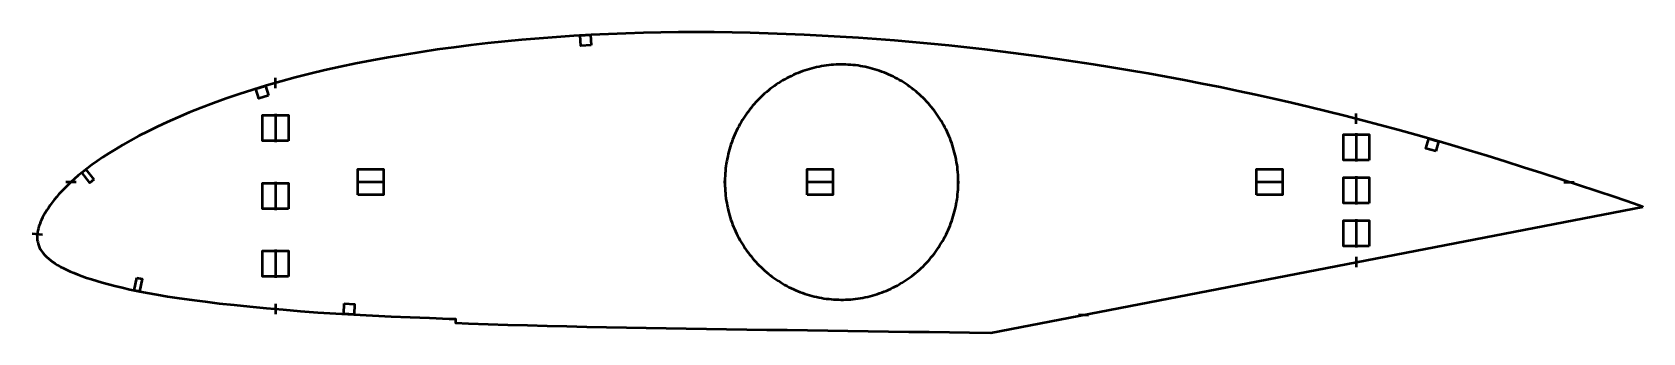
# Model space of a CAD drawing. Header units: metres. Extents: x -3 to 623, y 41 to 158.
import ezdxf

# ---------------------------------------------------------------- set-up
doc = ezdxf.new("R2010")
doc.units = ezdxf.units.M
doc.layers.add('Layer', color=1, linetype='Continuous', lineweight=50)

msp = doc.modelspace()

# ---------------------------------------------------------------- linework, layer by layer
at = {"layer": 'Layer'}
for p, q in [((311.57, 145.7), (311.57, 146.2)), ((91.57, 136.53), (91.57, 140.53)), ((91.57, 126.47), (91.57, 115.47)), ((511.57, 122.63), (511.57, 126.63)), ((511.57, 118.99), (511.57, 107.99)), ((511.57, 102.27), (511.57, 91.27)), ((14.09, 100), (10.09, 100)), ((91.57, 100.12), (91.57, 89.12)), ((134.03, 100), (123.03, 100)), ((266.21, 100), (265.71, 100)), ((308.7, 100), (297.7, 100)), ((356.93, 100), (357.43, 100)), ((483.37, 100), (472.37, 100)), ((592.31, 100), (596.31, 100)), ((511.57, 85.55), (511.57, 74.55)), ((1.02, 79.55), (-2.97, 79.85)), ((91.57, 73.77), (91.57, 62.77)), ((511.57, 70.9), (511.57, 66.9)), ((91.57, 52.71), (91.57, 48.71)), ((311.57, 54.3), (311.57, 53.8)), ((403.6, 48.57), (407.59, 48.26))]:
    msp.add_line(p, q, dxfattribs=at)
for points in [[(622.94, 90.43), (622.94, 90.43), (619.34, 91.66), (612.19, 94.08), (605.05, 96.47), (597.92, 98.82), (590.78, 101.15), (583.65, 103.46), (576.54, 105.73), (569.47, 107.97), (562.45, 110.16), (555.48, 112.29), (548.54, 114.37), (541.62, 116.39), (534.71, 118.37), (527.81, 120.29), (520.92, 122.17), (514.04, 123.99), (507.16, 125.77), (500.28, 127.49), (493.38, 129.16), (486.47, 130.79), (479.55, 132.37), (472.61, 133.9), (465.66, 135.39), (458.71, 136.83), (451.74, 138.23), (444.74, 139.57), (437.73, 140.88), (430.7, 142.14), (423.65, 143.37), (416.6, 144.55), (409.54, 145.68), (402.49, 146.77), (395.44, 147.82), (388.39, 148.81), (381.35, 149.76), (374.32, 150.66), (367.28, 151.51), (360.25, 152.31), (353.23, 153.06), (346.2, 153.76), (339.18, 154.41), (332.16, 155), (325.13, 155.55), (318.1, 156.04), (311.07, 156.49), (304.04, 156.89), (297.02, 157.23), (290, 157.53), (283, 157.77), (276, 157.97), (269.02, 158.11), (262.05, 158.2), (255.11, 158.23), (248.22, 158.22), (241.37, 158.15), (234.56, 158.01), (227.78, 157.8), (221, 157.53), (214.22, 157.2), (207.47, 156.81), (200.73, 156.36), (194.01, 155.84), (187.32, 155.27), (180.67, 154.63), (174.05, 153.93), (167.47, 153.17), (160.94, 152.34), (154.45, 151.46), (148.02, 150.5), (141.65, 149.48), (135.32, 148.38), (129.04, 147.23), (122.83, 146.02), (116.74, 144.76), (110.77, 143.45), (104.93, 142.07), (99.2, 140.63), (93.59, 139.11), (88.09, 137.53), (82.71, 135.89), (77.46, 134.19), (72.36, 132.44), (67.42, 130.65), (62.65, 128.83), (58.06, 126.99), (53.68, 125.15), (49.53, 123.32), (45.62, 121.51), (41.94, 119.71), (38.5, 117.94), (35.28, 116.2), (32.28, 114.5), (29.48, 112.84), (26.89, 111.23), (24.49, 109.68), (22.28, 108.17), (20.23, 106.7), (18.34, 105.27), (16.58, 103.88), (14.95, 102.53), (13.44, 101.23), (12.05, 99.96), (10.75, 98.74), (9.55, 97.54), (8.44, 96.38), (7.41, 95.25), (6.46, 94.15), (5.57, 93.08), (4.76, 92.03), (4.01, 91.01), (3.31, 90), (2.66, 89.03), (2.08, 88.1), (1.56, 87.19), (1.08, 86.26), (0.64, 85.35), (0.26, 84.5), (-0.07, 83.68), (-0.34, 82.84), (-0.56, 82.01), (-0.75, 81.21), (-0.89, 80.43), (-0.98, 79.65), (-1.03, 78.93), (-1.03, 78.2), (-0.98, 77.48), (-0.85, 76.74), (-0.66, 75.99), (-0.41, 75.25), (-0.09, 74.51), (0.3, 73.78), (0.75, 73.07), (1.29, 72.35), (1.89, 71.65), (2.56, 70.96), (3.3, 70.28), (4.09, 69.62), (4.96, 68.98), (5.9, 68.34), (6.92, 67.73), (8.02, 67.12), (9.2, 66.52), (10.46, 65.92), (11.81, 65.31), (13.25, 64.7), (14.79, 64.09), (16.42, 63.47), (18.17, 62.85), (20.05, 62.23), (22.08, 61.6), (24.27, 60.97), (26.63, 60.32), (29.18, 59.66), (31.94, 58.99), (34.92, 58.31), (38.16, 57.63), (41.67, 56.95), (45.5, 56.27), (49.66, 55.59), (54.17, 54.9), (59.01, 54.22), (64.18, 53.54), (69.68, 52.88), (75.51, 52.25), (81.64, 51.63), (88.02, 51.02), (94.57, 50.44), (101.26, 49.89), (108.05, 49.39), (114.98, 48.95), (122.05, 48.55), (129.26, 48.17), (136.57, 47.82), (143.97, 47.5), (151.47, 47.2), (159.05, 46.9), (161.59, 46.81), (161.53, 45.31), (166.6, 45.12), (174.22, 44.85), (181.83, 44.6), (189.46, 44.38), (197.13, 44.17), (204.83, 43.98), (212.55, 43.8), (220.26, 43.62), (227.97, 43.47), (235.69, 43.34), (243.44, 43.22), (251.23, 43.11), (259.04, 43), (266.86, 42.88), (274.7, 42.76), (282.55, 42.65), (290.42, 42.55), (298.3, 42.44), (306.18, 42.33), (314.06, 42.22), (321.94, 42.1), (329.81, 41.99), (337.69, 41.88), (345.57, 41.78), (353.45, 41.68), (361.33, 41.57), (369.56, 41.45), (622.94, 90.43)], [(356.93, 100), (356.92, 100.96), (356.89, 101.92), (356.84, 102.88), (356.77, 103.84), (356.68, 104.79), (356.57, 105.75), (356.44, 106.7), (356.29, 107.65), (356.12, 108.59), (355.93, 109.53), (355.72, 110.47), (355.49, 111.4), (355.25, 112.33), (354.98, 113.25), (354.69, 114.17), (354.39, 115.08), (354.06, 115.98), (353.72, 116.88), (353.36, 117.76), (352.98, 118.65), (352.58, 119.52), (352.17, 120.38), (351.73, 121.24), (351.28, 122.08), (350.81, 122.92), (350.32, 123.74), (349.82, 124.56), (349.3, 125.36), (348.76, 126.16), (348.21, 126.94), (347.64, 127.71), (347.05, 128.47), (346.45, 129.21), (345.83, 129.94), (345.2, 130.66), (344.56, 131.37), (343.89, 132.06), (343.22, 132.74), (342.53, 133.4), (341.83, 134.05), (341.11, 134.68), (340.38, 135.3), (339.64, 135.9), (338.88, 136.49), (338.11, 137.06), (337.34, 137.61), (336.55, 138.15), (335.74, 138.67), (334.93, 139.17), (334.11, 139.66), (333.28, 140.12), (332.44, 140.57), (331.59, 141.01), (330.73, 141.42), (329.86, 141.82), (328.98, 142.2), (328.1, 142.56), (327.21, 142.9), (326.31, 143.22), (325.4, 143.52), (324.49, 143.8), (323.58, 144.07), (322.65, 144.31), (321.73, 144.54), (320.8, 144.74), (319.86, 144.93), (318.92, 145.09), (317.98, 145.24), (317.04, 145.37), (316.09, 145.47), (315.14, 145.56), (314.19, 145.62), (313.24, 145.67), (312.28, 145.69), (311.33, 145.7), (310.38, 145.68), (309.42, 145.65), (308.47, 145.59), (307.52, 145.52), (306.57, 145.42), (305.63, 145.3), (304.68, 145.17), (303.74, 145.01), (302.81, 144.84), (301.87, 144.64), (300.94, 144.43), (300.02, 144.19), (299.1, 143.94), (298.19, 143.66), (297.28, 143.37), (296.38, 143.06), (295.48, 142.73), (294.6, 142.38), (293.72, 142.01), (292.84, 141.62), (291.98, 141.22), (291.12, 140.79), (290.28, 140.35), (289.44, 139.89), (288.61, 139.41), (287.8, 138.92), (286.99, 138.41), (286.19, 137.88), (285.41, 137.33), (284.64, 136.77), (283.88, 136.19), (283.13, 135.6), (282.39, 134.99), (281.67, 134.36), (280.96, 133.72), (280.26, 133.07), (279.58, 132.4), (278.91, 131.71), (278.25, 131.02), (277.62, 130.3), (276.99, 129.58), (276.38, 128.84), (275.79, 128.09), (275.21, 127.32), (274.65, 126.55), (274.1, 125.76), (273.57, 124.96), (273.06, 124.15), (272.57, 123.33), (272.09, 122.5), (271.63, 121.66), (271.18, 120.81), (270.76, 119.95), (270.35, 119.08), (269.96, 118.21), (269.59, 117.32), (269.24, 116.43), (268.91, 115.53), (268.59, 114.62), (268.3, 113.71), (268.02, 112.79), (267.76, 111.87), (267.53, 110.94), (267.31, 110), (267.11, 109.06), (266.93, 108.12), (266.77, 107.17), (266.63, 106.22), (266.51, 105.27), (266.41, 104.31), (266.33, 103.36), (266.27, 102.4), (266.23, 101.44), (266.21, 100.48), (266.21, 99.52), (266.23, 98.56), (266.27, 97.6), (266.33, 96.64), (266.41, 95.69), (266.51, 94.73), (266.63, 93.78), (266.77, 92.83), (266.93, 91.88), (267.11, 90.94), (267.31, 90), (267.53, 89.06), (267.76, 88.13), (268.02, 87.21), (268.3, 86.29), (268.59, 85.38), (268.91, 84.47), (269.24, 83.57), (269.59, 82.68), (269.96, 81.79), (270.35, 80.92), (270.76, 80.05), (271.18, 79.19), (271.63, 78.34), (272.09, 77.5), (272.57, 76.67), (273.06, 75.85), (273.57, 75.04), (274.1, 74.24), (274.65, 73.45), (275.21, 72.68), (275.79, 71.91), (276.38, 71.16), (276.99, 70.42), (277.62, 69.7), (278.25, 68.98), (278.91, 68.29), (279.58, 67.6), (280.26, 66.93), (280.96, 66.28), (281.67, 65.64), (282.39, 65.01), (283.13, 64.4), (283.88, 63.81), (284.64, 63.23), (285.41, 62.67), (286.19, 62.12), (286.99, 61.59), (287.8, 61.08), (288.61, 60.59), (289.44, 60.11), (290.28, 59.65), (291.12, 59.21), (291.98, 58.78), (292.84, 58.38), (293.72, 57.99), (294.6, 57.62), (295.48, 57.27), (296.38, 56.94), (297.28, 56.63), (298.19, 56.34), (299.1, 56.06), (300.02, 55.81), (300.94, 55.57), (301.87, 55.36), (302.81, 55.16), (303.74, 54.99), (304.68, 54.83), (305.63, 54.7), (306.57, 54.58), (307.52, 54.48), (308.47, 54.41), (309.42, 54.35), (310.38, 54.32), (311.33, 54.3), (312.28, 54.31), (313.24, 54.33), (314.19, 54.38), (315.14, 54.44), (316.09, 54.53), (317.04, 54.63), (317.98, 54.76), (318.92, 54.91), (319.86, 55.07), (320.8, 55.26), (321.73, 55.46), (322.65, 55.69), (323.58, 55.93), (324.49, 56.2), (325.4, 56.48), (326.31, 56.78), (327.21, 57.1), (328.1, 57.44), (328.98, 57.8), (329.86, 58.18), (330.73, 58.58), (331.59, 58.99), (332.44, 59.43), (333.28, 59.88), (334.11, 60.34), (334.93, 60.83), (335.74, 61.33), (336.55, 61.85), (337.34, 62.39), (338.11, 62.94), (338.88, 63.51), (339.64, 64.1), (340.38, 64.7), (341.11, 65.32), (341.83, 65.95), (342.53, 66.6), (343.22, 67.26), (343.89, 67.94), (344.56, 68.63), (345.2, 69.34), (345.83, 70.06), (346.45, 70.79), (347.05, 71.53), (347.64, 72.29), (348.21, 73.06), (348.76, 73.84), (349.3, 74.64), (349.82, 75.44), (350.32, 76.26), (350.81, 77.08), (351.28, 77.92), (351.73, 78.76), (352.17, 79.62), (352.58, 80.48), (352.98, 81.35), (353.36, 82.24), (353.72, 83.12), (354.06, 84.02), (354.39, 84.92), (354.69, 85.83), (354.98, 86.75), (355.25, 87.67), (355.49, 88.6), (355.72, 89.53), (355.93, 90.47), (356.12, 91.41), (356.29, 92.35), (356.44, 93.3), (356.57, 94.25), (356.68, 95.21), (356.77, 96.16), (356.84, 97.12), (356.89, 98.08), (356.92, 99.04), (356.93, 100)]]:
    msp.add_lwpolyline(points, close=True, dxfattribs=at)
for points in [[(214.23, 153.19), (210.23, 152.96), (210, 156.96), (214, 157.19), (214.23, 153.19)], [(88.87, 133.59), (85.05, 132.42), (83.88, 136.24), (87.7, 137.41), (88.87, 133.59)], [(96.57, 115.97), (86.57, 115.97), (86.57, 125.97), (96.57, 125.97), (96.57, 115.97)], [(516.57, 108.49), (506.57, 108.49), (506.57, 118.49), (516.57, 118.49), (516.57, 108.49)], [(542.47, 111.98), (538.63, 113.1), (539.76, 116.94), (543.6, 115.82), (542.47, 111.98)], [(20.99, 100.99), (19.42, 99.75), (16.31, 103.67), (17.88, 104.91), (20.99, 100.99)], [(123.53, 95), (123.53, 105), (133.53, 105), (133.53, 95), (123.53, 95)], [(298.2, 95), (298.2, 105), (308.2, 105), (308.2, 95), (298.2, 95)], [(472.87, 95), (472.87, 105), (482.87, 105), (482.87, 95), (472.87, 95)], [(516.57, 91.77), (506.57, 91.77), (506.57, 101.77), (516.57, 101.77), (516.57, 91.77)], [(96.57, 89.62), (86.57, 89.62), (86.57, 99.62), (96.57, 99.62), (96.57, 89.62)], [(516.57, 75.05), (506.57, 75.05), (506.57, 85.05), (516.57, 85.05), (516.57, 75.05)], [(96.57, 63.27), (86.57, 63.27), (86.57, 73.27), (96.57, 73.27), (96.57, 63.27)], [(37.74, 62.82), (39.7, 62.41), (38.67, 57.52), (36.71, 57.93), (37.74, 62.82)], [(118.32, 52.77), (122.32, 52.54), (122.09, 48.55), (118.1, 48.77), (118.32, 52.77)]]:
    msp.add_lwpolyline(points, dxfattribs=at)

doc.saveas('drawing.dxf')
